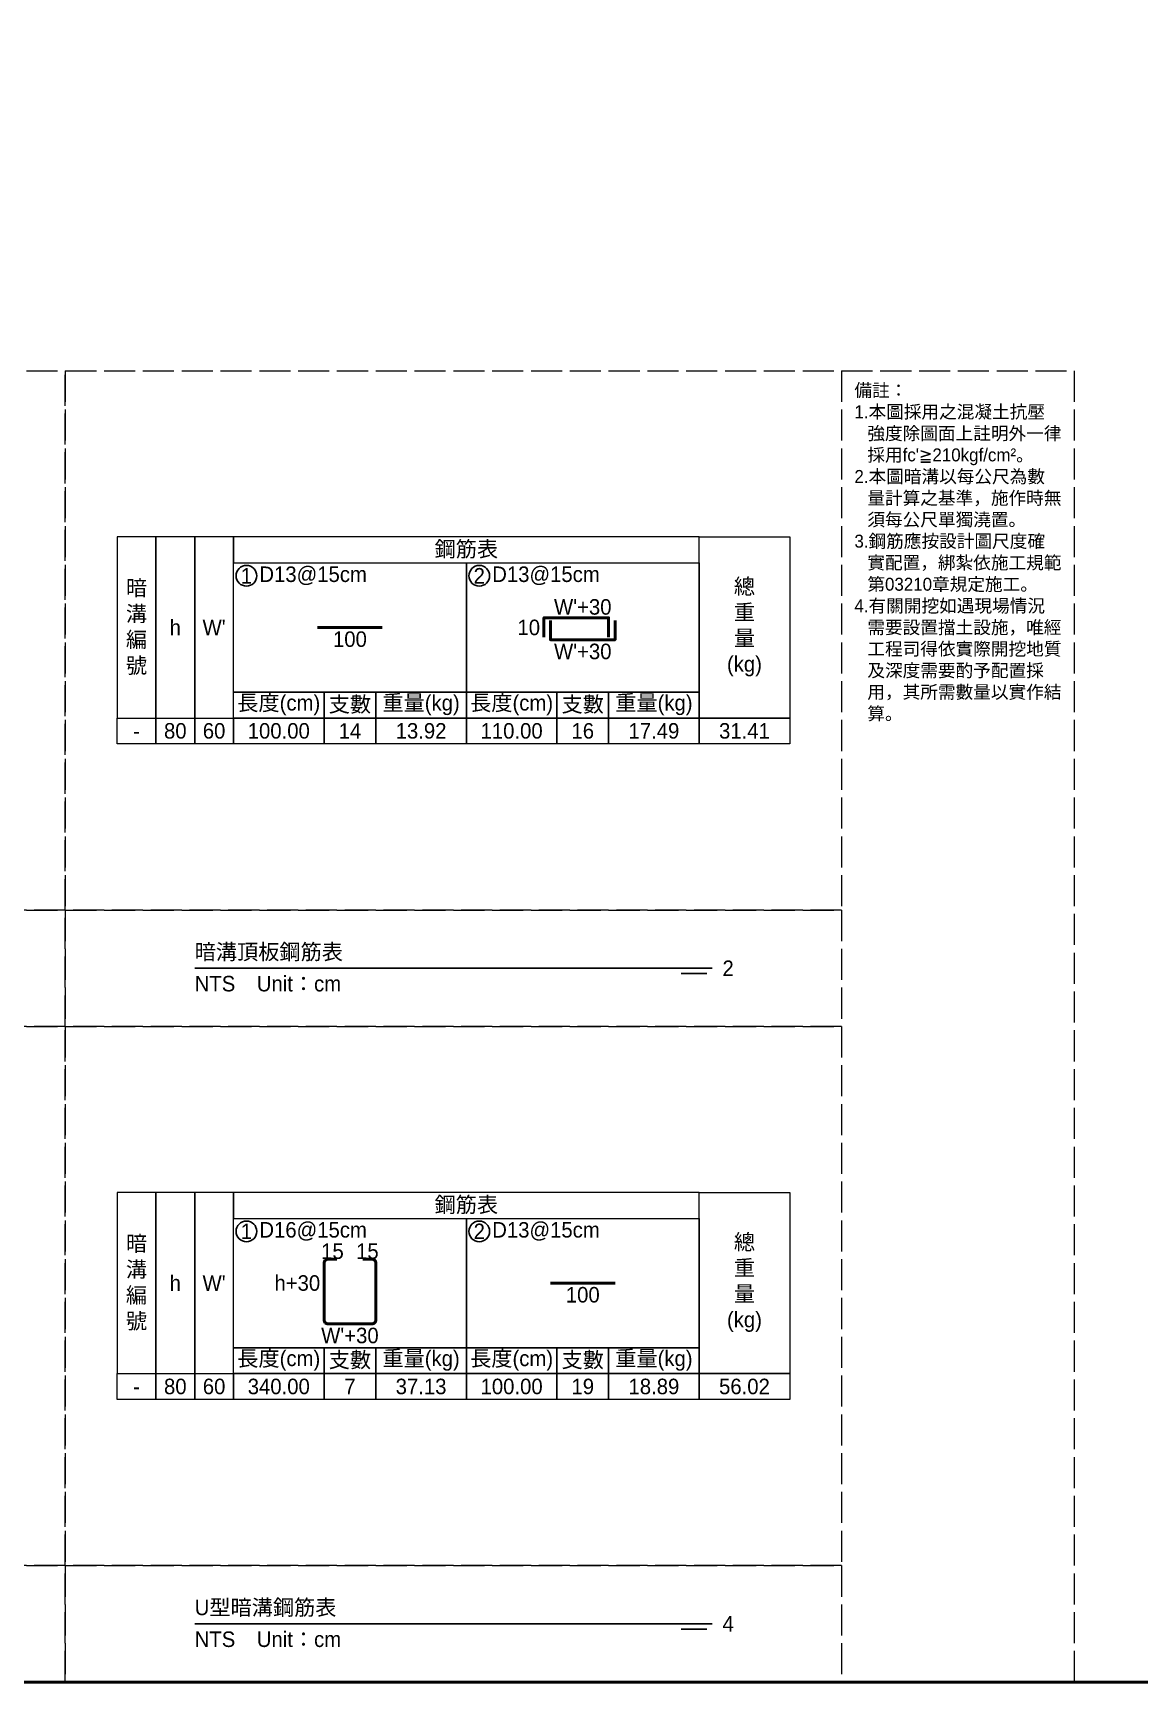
# Model space of a CAD drawing. Extents: x -3420 to 2030, y -3892 to 566.
# Drawn here: x -1282 to -855, y -1164 to -526 of the extents above; entities that cross this region are included whole.
import ezdxf

# ---------------------------------------------------------------- set-up
doc = ezdxf.new("R2010")
doc.units = 0
doc.header["$MEASUREMENT"] = 0
doc.linetypes.add('ACAD_ISO02W100', pattern=[15, 12, -3])
for name, color, linetype, lineweight in [('一、1.基本-圖框', 7, 'Continuous', 20), ('一、3.基本-變更', 1, 'Continuous', 50), ('二、5.繪圖-鋼筋', 60, 'Continuous', 50)]:
    doc.layers.add(name, color=color, linetype=linetype, lineweight=lineweight)
doc.layers.add('一、4.基本-隱藏', color=9, linetype='ACAD_ISO02W100', lineweight=20, plot=False)
doc.layers.add('三、1.文字-說明文字', color=2, linetype='Continuous')
doc.layers.add('三、3.文字-註解文字', color=2, linetype='Continuous')
doc.styles.add('次圖名(詳圖)', font='MS PGothic.ttf', dxfattribs={"height": 6})
doc.styles.add('註解文字(詳圖)', font='MS PGothic.ttf', dxfattribs={"height": 5})

msp = doc.modelspace()

# ---------------------------------------------------------------- linework, layer by layer
at = {"layer": '一、1.基本-圖框'}
for points in [[(-1250, -791.25), (-1235, -791.25), (-1235, -721.25), (-1250, -721.25)], [(-1235, -791.25), (-1220, -791.25), (-1220, -721.25), (-1235, -721.25)], [(-1220, -791.25), (-1205, -791.25), (-1205, -721.25), (-1220, -721.25)], [(-1205, -731.25), (-1025, -731.25), (-1025, -721.25), (-1205, -721.25)], [(-990, -791.25), (-1025, -791.25), (-1025, -721.25), (-990, -721.25)], [(-1205, -731.25), (-1115, -731.25), (-1115, -781.25), (-1205, -781.25)], [(-1115, -731.25), (-1025, -731.25), (-1025, -781.25), (-1115, -781.25)], [(-1205, -781.25), (-1170, -781.25), (-1170, -791.25), (-1205, -791.25)], [(-1170, -781.25), (-1150, -781.25), (-1150, -791.25), (-1170, -791.25)], [(-1150, -781.25), (-1115, -781.25), (-1115, -791.25), (-1150, -791.25)], [(-1115, -781.25), (-1080, -781.25), (-1080, -791.25), (-1115, -791.25)], [(-1080, -781.25), (-1060, -781.25), (-1060, -791.25), (-1080, -791.25)], [(-1060, -781.25), (-1025, -781.25), (-1025, -791.25), (-1060, -791.25)], [(-1250, -791.25), (-1235, -791.25), (-1235, -801.25), (-1250, -801.25)], [(-1235, -791.25), (-1220, -791.25), (-1220, -801.25), (-1235, -801.25)], [(-1220, -791.25), (-1205, -791.25), (-1205, -801.25), (-1220, -801.25)], [(-1205, -791.25), (-1170, -791.25), (-1170, -801.25), (-1205, -801.25)], [(-1170, -791.25), (-1150, -791.25), (-1150, -801.25), (-1170, -801.25)], [(-1150, -791.25), (-1115, -791.25), (-1115, -801.25), (-1150, -801.25)], [(-1115, -791.25), (-1080, -791.25), (-1080, -801.25), (-1115, -801.25)], [(-1080, -791.25), (-1060, -791.25), (-1060, -801.25), (-1080, -801.25)], [(-1060, -791.25), (-1025, -791.25), (-1025, -801.25), (-1060, -801.25)], [(-1025, -791.25), (-990, -791.25), (-990, -801.25), (-1025, -801.25)], [(-1250, -1044.75), (-1235, -1044.75), (-1235, -974.75), (-1250, -974.75)], [(-1235, -1044.75), (-1220, -1044.75), (-1220, -974.75), (-1235, -974.75)], [(-1220, -1044.75), (-1205, -1044.75), (-1205, -974.75), (-1220, -974.75)], [(-1205, -984.75), (-1025, -984.75), (-1025, -974.75), (-1205, -974.75)], [(-990, -1044.75), (-1025, -1044.75), (-1025, -974.75), (-990, -974.75)], [(-1205, -984.75), (-1115, -984.75), (-1115, -1034.75), (-1205, -1034.75)], [(-1115, -984.75), (-1025, -984.75), (-1025, -1034.75), (-1115, -1034.75)], [(-1205, -1034.75), (-1170, -1034.75), (-1170, -1044.75), (-1205, -1044.75)], [(-1170, -1034.75), (-1150, -1034.75), (-1150, -1044.75), (-1170, -1044.75)], [(-1150, -1034.75), (-1115, -1034.75), (-1115, -1044.75), (-1150, -1044.75)], [(-1115, -1034.75), (-1080, -1034.75), (-1080, -1044.75), (-1115, -1044.75)], [(-1080, -1034.75), (-1060, -1034.75), (-1060, -1044.75), (-1080, -1044.75)], [(-1060, -1034.75), (-1025, -1034.75), (-1025, -1044.75), (-1060, -1044.75)], [(-1250, -1044.75), (-1235, -1044.75), (-1235, -1054.75), (-1250, -1054.75)], [(-1235, -1044.75), (-1220, -1044.75), (-1220, -1054.75), (-1235, -1054.75)], [(-1220, -1044.75), (-1205, -1044.75), (-1205, -1054.75), (-1220, -1054.75)], [(-1205, -1044.75), (-1170, -1044.75), (-1170, -1054.75), (-1205, -1054.75)], [(-1170, -1044.75), (-1150, -1044.75), (-1150, -1054.75), (-1170, -1054.75)], [(-1150, -1044.75), (-1115, -1044.75), (-1115, -1054.75), (-1150, -1054.75)], [(-1115, -1044.75), (-1080, -1044.75), (-1080, -1054.75), (-1115, -1054.75)], [(-1080, -1044.75), (-1060, -1044.75), (-1060, -1054.75), (-1080, -1054.75)], [(-1060, -1044.75), (-1025, -1044.75), (-1025, -1054.75), (-1060, -1054.75)], [(-1025, -1044.75), (-990, -1044.75), (-990, -1054.75), (-1025, -1054.75)]]:
    msp.add_lwpolyline(points, close=True, dxfattribs=at)
at = {"layer": '一、3.基本-變更'}
msp.add_lwpolyline([(-3420, 0), (0, 0), (0, -1164), (-3420, -1164)], close=True, dxfattribs=at)
at = {"layer": '一、4.基本-隱藏'}
for points in [[(-1660, -657), (-880, -657), (-880, -1164), (-1660, -1164)], [(-1660, -657), (-1270, -657), (-1270, -865.5), (-1660, -865.5)], [(-1270, -657), (-970, -657), (-970, -865.5), (-1270, -865.5)], [(-1660, -865.5), (-1270, -865.5), (-1270, -910.5), (-1660, -910.5)], [(-1270, -865.5), (-970, -865.5), (-970, -910.5), (-1270, -910.5)], [(-1660, -910.5), (-1270, -910.5), (-1270, -1119), (-1660, -1119)], [(-1270, -910.5), (-970, -910.5), (-970, -1119), (-1270, -1119)], [(-1660, -1119), (-1270, -1119), (-1270, -1164), (-1660, -1164)], [(-1270, -1119), (-970, -1119), (-970, -1164), (-1270, -1164)]]:
    msp.add_lwpolyline(points, close=True, dxfattribs=at)
msp.add_lwpolyline([(-1660, -1164), (-880, -1164)], dxfattribs=at)
at = {"layer": '三、3.文字-註解文字'}
for points in [[(-1220, -888), (-1020, -888)], [(-1022, -890), (-1032, -890)], [(-1220, -1141.5), (-1020, -1141.5)], [(-1022, -1143.5), (-1032, -1143.5)]]:
    msp.add_lwpolyline(points, dxfattribs=at)
for centre in [(-1200, -736.25), (-1110, -736.25), (-1200, -989.75), (-1110, -989.75)]:
    msp.add_circle(centre, 4, dxfattribs=at)
at = {"layer": '二、5.繪圖-鋼筋'}
for points in [[(-1172.5, -756.25), (-1147.5, -756.25)], [(-1085, -760), (-1085, -752.5), (-1060, -752.5), (-1060, -760)], [(-1082.5, -753.5), (-1082.5, -761), (-1057.5, -761), (-1057.5, -753.5)], [(-1082.5, -1009.75), (-1057.5, -1009.75)]]:
    msp.add_lwpolyline(points, dxfattribs=at)
msp.add_lwpolyline([(-1165, -1000.5), (-1168.5, -1000.5, 0.4142136), (-1170, -1002), (-1170, -1024, 0.4142136), (-1168.5, -1025.5), (-1151.5, -1025.5, 0.4142136), (-1150, -1024), (-1150, -1002, 0.4142136), (-1151.5, -1000.5), (-1155, -1000.5)], format="xyb", dxfattribs=at)

# ---------------------------------------------------------------- texts
at = {"layer": '一、1.基本-圖框', "char_height": 6, "attachment_point": 5, "style": '註解文字(詳圖)'}
for s, width, insert in [('{\\fMS PGothic|b0|i0|c128|p34;鋼筋表}', 94.24964, (-1115, -726.25)), ('暗{\\fMS PGothic|b0|i0|c128|p34;溝編號}', 12.98354, (-1242.5, -756.25)), ('{\\fMS PGothic|b0|i0|c128|p34;總重量(kg)}', 6, (-1007.5, -756.25)), ('{\\fMS PGothic|b0|i0|c128|p34;h}', 12.98354, (-1227.5, -756.25)), ("W'", 22.32258, (-1212.5, -756.25)), ('{\\fMS PGothic|b0|i0|c128|p34;長度(cm)}', 35.02324, (-1187.5, -786.25)), ('{\\fMS PGothic|b0|i0|c128|p34;支數}', 19.27354, (-1160, -786.25)), ('{\\fMS PGothic|b0|i0|c128|p34;重量(kg)}', 30.27214, (-1132.5, -786.25)), ('{\\fMS PGothic|b0|i0|c128|p34;長度(cm)}', 35.02324, (-1097.5, -786.25)), ('{\\fMS PGothic|b0|i0|c128|p34;支數}', 19.27354, (-1070, -786.25)), ('{\\fMS PGothic|b0|i0|c128|p34;重量(kg)}', 30.27214, (-1042.5, -786.25)), ('{\\fMS PGothic|b0|i0|c128|p34;鋼筋表}', 94.24964, (-1115, -979.75)), ('暗{\\fMS PGothic|b0|i0|c128|p34;溝編號}', 12.98354, (-1242.5, -1009.75)), ('{\\fMS PGothic|b0|i0|c128|p34;總重量(kg)}', 6, (-1007.5, -1009.75)), ('{\\fMS PGothic|b0|i0|c128|p34;h}', 12.98354, (-1227.5, -1009.75)), ("W'", 22.32258, (-1212.5, -1009.75)), ('{\\fMS PGothic|b0|i0|c128|p34;長度(cm)}', 35.02324, (-1187.5, -1039.75)), ('{\\fMS PGothic|b0|i0|c128|p34;支數}', 19.27354, (-1160, -1039.75)), ('{\\fMS PGothic|b0|i0|c128|p34;重量(kg)}', 30.27214, (-1132.5, -1039.75)), ('{\\fMS PGothic|b0|i0|c128|p34;長度(cm)}', 35.02324, (-1097.5, -1039.75)), ('{\\fMS PGothic|b0|i0|c128|p34;支數}', 19.27354, (-1070, -1039.75)), ('{\\fMS PGothic|b0|i0|c128|p34;重量(kg)}', 30.27214, (-1042.5, -1039.75))]:
    msp.add_mtext_dynamic_manual_height_columns(s, width=width, gutter_width=30, heights=[0], dxfattribs=dict(at, insert=insert))
at = {"layer": '三、1.文字-說明文字', "insert": (-965, -662), "char_height": 5, "attachment_point": 1, "style": '註解文字(詳圖)'}
msp.add_mtext_dynamic_manual_height_columns("{\\fMS PGothic|b0|i0|c128|p34;備註：\\P\\pi-5,l5;1.本圖採用之混凝土抗壓強度除圖面上註明外一律採用fc'≧210kgf/cm²。\\P2.本圖暗溝以每公尺為數量計算之基準，施作時無須每公尺單獨澆置。\\P3.鋼筋應按設計圖尺度確實配置，綁紮依施工規範第03210章規定施工。\\P4.有關開挖如遇現場情況需要設置擋土設施，唯經工程司得依實際開挖地質及深度需要酌予配置採用，其所需數量以實作結算。}", width=80, gutter_width=30, heights=[0], dxfattribs=at)
at = {"layer": '三、3.文字-註解文字', "char_height": 6}
for s, width, gutter_width, insert, attachment_point, style in [('1', 8.38231, 30, (-1200, -736.25), 5, '註解文字(詳圖)'), ('D13@15cm', 6.06582, 30, (-1195, -736.25), 4, '註解文字(詳圖)'), ('2', 8.38231, 30, (-1110, -736.25), 5, '註解文字(詳圖)'), ('{\\fMS PGothic|b0|i0|c128|p34;D1}3{\\fMS PGothic|b0|i0|c128|p34;@}1{\\fMS PGothic|b0|i0|c128|p34;5cm}', 6.06582, 30, (-1105, -736.25), 4, '註解文字(詳圖)'), ('-', 9.06048, 30, (-1242.5, -796.25), 5, '註解文字(詳圖)'), ('80', 9.06048, 30, (-1227.5, -796.25), 5, '註解文字(詳圖)'), ('6{\\fMS PGothic|b0|i0|c128|p34;0}', 9.06048, 30, (-1212.5, -796.25), 5, '註解文字(詳圖)'), ('100.00', 9.06048, 30, (-1187.5, -796.25), 5, '註解文字(詳圖)'), ('{\\fMS PGothic|b0|i0|c128|p34;1}4', 9.06048, 30, (-1160, -796.25), 5, '註解文字(詳圖)'), ('13.92', 9.06048, 30, (-1132.5, -796.25), 5, '註解文字(詳圖)'), ('{\\fMS PGothic|b0|i0|c128|p34;1}1{\\fMS PGothic|b0|i0|c128|p34;0.00}', 9.06048, 30, (-1097.5, -796.25), 5, '註解文字(詳圖)'), ('16', 9.06048, 30, (-1070, -796.25), 5, '註解文字(詳圖)'), ('17.49', 9.06048, 30, (-1042.5, -796.25), 5, '註解文字(詳圖)'), ('31.41', 9.06048, 30, (-1007.5, -796.25), 5, '註解文字(詳圖)'), ('暗{\\fMS PGothic|b0|i0|c128|p34;溝}頂板鋼筋表', 134.12151, 15, (-1220, -882), 4, '次圖名(詳圖)'), ('2', 3, 15, (-1016, -888), 4, '次圖名(詳圖)'), ('NTS{\\fMS PGothic|b0|i0|c128|p34;^IUnit：cm}', 136.03259, 15, (-1220, -894), 4, '次圖名(詳圖)'), ('1', 8.38231, 30, (-1200, -989.75), 5, '註解文字(詳圖)'), ('{\\fMS PGothic|b0|i0|c128|p34;D1}6{\\fMS PGothic|b0|i0|c128|p34;@15cm}', 6.06582, 30, (-1195, -989.75), 4, '註解文字(詳圖)'), ('2', 8.38231, 30, (-1110, -989.75), 5, '註解文字(詳圖)'), ('{\\fMS PGothic|b0|i0|c128|p34;D1}3{\\fMS PGothic|b0|i0|c128|p34;@}1{\\fMS PGothic|b0|i0|c128|p34;5cm}', 6.06582, 30, (-1105, -989.75), 4, '註解文字(詳圖)'), ('-', 9.06048, 30, (-1242.5, -1049.75), 5, '註解文字(詳圖)'), ('80', 9.06048, 30, (-1227.5, -1049.75), 5, '註解文字(詳圖)'), ('6{\\fMS PGothic|b0|i0|c128|p34;0}', 9.06048, 30, (-1212.5, -1049.75), 5, '註解文字(詳圖)'), ('340.00', 9.06048, 30, (-1187.5, -1049.75), 5, '註解文字(詳圖)'), ('7', 9.06048, 30, (-1160, -1049.75), 5, '註解文字(詳圖)'), ('37.13', 9.06048, 30, (-1132.5, -1049.75), 5, '註解文字(詳圖)'), ('{\\fMS PGothic|b0|i0|c128|p34;100}.00', 9.06048, 30, (-1097.5, -1049.75), 5, '註解文字(詳圖)'), ('19', 9.06048, 30, (-1070, -1049.75), 5, '註解文字(詳圖)'), ('18.89', 9.06048, 30, (-1042.5, -1049.75), 5, '註解文字(詳圖)'), ('56.02', 9.06048, 30, (-1007.5, -1049.75), 5, '註解文字(詳圖)'), ('U型暗溝鋼筋表', 134.12151, 15, (-1220, -1135.5), 4, '次圖名(詳圖)'), ('4', 3, 15, (-1016, -1141.5), 4, '次圖名(詳圖)'), ('NTS{\\fMS PGothic|b0|i0|c128|p34;^IUnit：cm}', 136.03259, 15, (-1220, -1147.5), 4, '次圖名(詳圖)')]:
    msp.add_mtext_dynamic_manual_height_columns(s, width=width, gutter_width=gutter_width, heights=[0], dxfattribs=dict(at, insert=insert, attachment_point=attachment_point, style=style))
at = {"layer": '二、5.繪圖-鋼筋', "char_height": 6, "style": '註解文字(詳圖)'}
for s, width, insert, attachment_point in [("{\\fMS PGothic|b0|i0|c128|p34;W'}+3{\\fMS PGothic|b0|i0|c128|p34;0}", 3.56631, (-1070, -745.277), 2), ('100', 3.56631, (-1160, -757.75), 2), ('{\\fMS PGothic|b0|i0|c128|p34;10}', 8.87231, (-1086.5, -756.25), 6), ("{\\fMS PGothic|b0|i0|c128|p34;W'}+3{\\fMS PGothic|b0|i0|c128|p34;0}", 3.56631, (-1070, -762.5), 2), ('15', 8.87231, (-1166.75, -1000.5), 8), ('15', 8.87231, (-1153.25, -1000.5), 8), ('{\\fMS PGothic|b0|i0|c128|p34;h+}3{\\fMS PGothic|b0|i0|c128|p34;0}', 8.87231, (-1171.5, -1009.75), 6), ('100', 3.56631, (-1070, -1011.25), 2), ("{\\fMS PGothic|b0|i0|c128|p34;W'+}3{\\fMS PGothic|b0|i0|c128|p34;0}", 3.56631, (-1160, -1027), 2)]:
    msp.add_mtext_dynamic_manual_height_columns(s, width=width, gutter_width=30, heights=[0], dxfattribs=dict(at, insert=insert, attachment_point=attachment_point))

doc.saveas('drawing.dxf')
